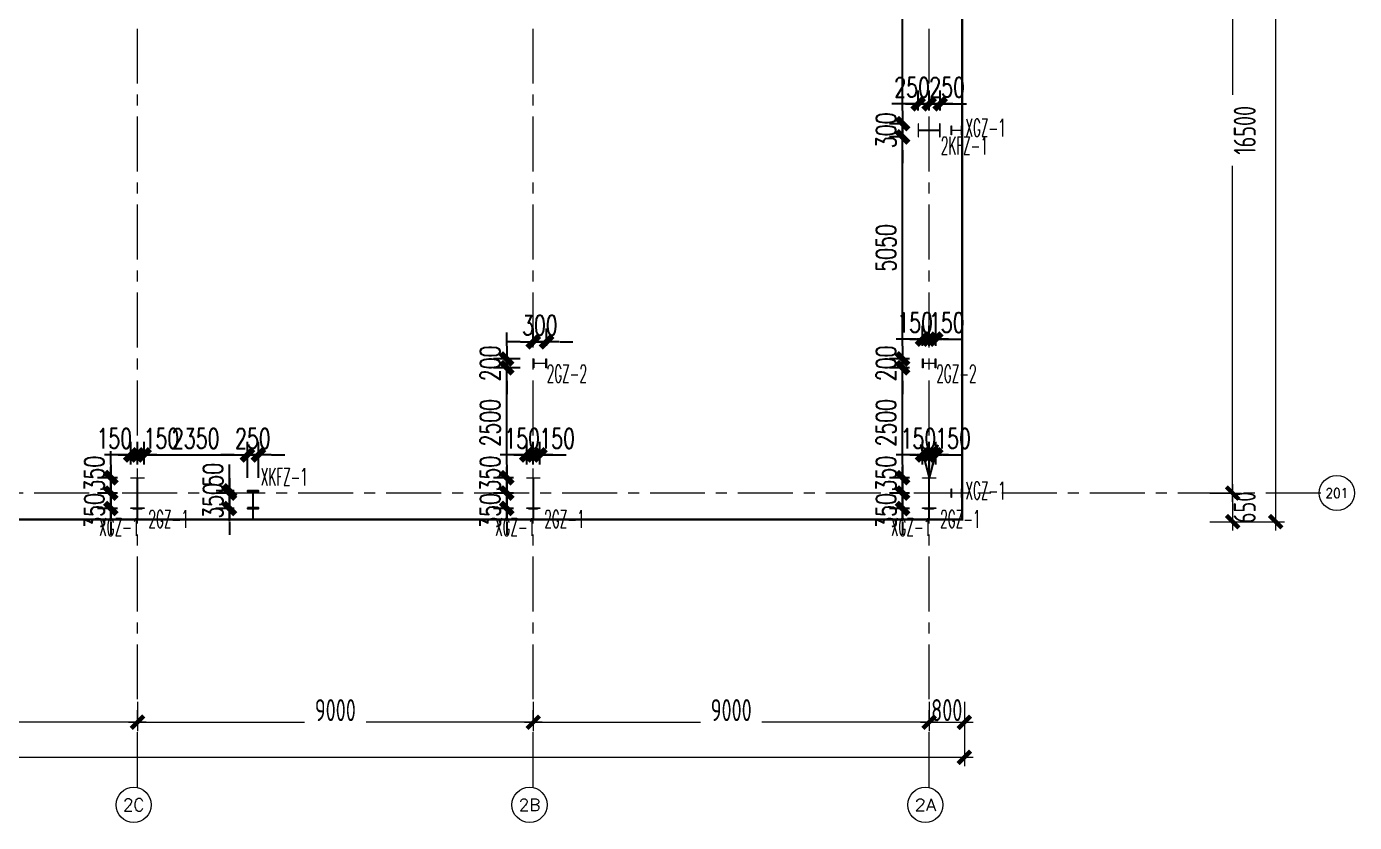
# Model space of a CAD drawing. Extents: x -1201378 to 2367219, y -619313 to 244905.
# Drawn here: x 195722 to 225911, y -71587 to -53489 of the extents above; entities that cross this region are included whole.
import ezdxf
from ezdxf.enums import TextEntityAlignment as Align

# ---------------------------------------------------------------- set-up
doc = ezdxf.new("R2010")
doc.units = 0
doc.header["$LTSCALE"] = 1000
doc.linetypes.add('CENTER', pattern=[2, 1.25, -0.25, 0.25, -0.25])
doc.linetypes.add('HIDDEN', pattern=[0.375, 0.25, -0.125])
doc.layers.get('0').update_dxf_attribs({"linetype": 'CONTINUOUS'})
doc.layers.get('Defpoints').update_dxf_attribs({"linetype": 'CONTINUOUS'})
for name, color, linetype in [('A-AXIS-DP', 126, 'CONTINUOUS'), ('S-CJGC', 5, 'CONTINUOUS'), ('S-DIMZ', 115, 'CONTINUOUS'), ('S-SGJ', 21, 'CONTINUOUS'), ('S-SHAPE2', 165, 'HIDDEN')]:
    doc.layers.add(name, color=color, linetype=linetype)
for name, color, linetype, lineweight in [('S-axis', 111, 'CONTINUOUS', 0), ('S-col', 2, 'CONTINUOUS', 0), ('S-dote', 5, 'CENTER', 0)]:
    doc.layers.add(name, color=color, linetype=linetype, lineweight=lineweight)
doc.styles.add('_TCH_AXIS', font='COMPLEX', dxfattribs={"bigfont": 'GBCBIG'})
doc.styles.add('SS1', font='tj-romans1.shx', dxfattribs={"width": 0.7, "bigfont": 'tj-hztxt1.shx'})
doc.styles.add('TSSD_Dimension', font='tssdeng.shx', dxfattribs={"width": 0.7, "bigfont": 'hztxt.shx'})
doc.dimstyles.new('S-150-ARCHI', dxfattribs={"dimscale": 150, "dimtxt": 3, "dimasz": 2, "dimexe": 2, "dimexo": 2, "dimgap": 1, "dimtad": 1, "dimdec": 0, "dimzin": 0, "dimdsep": 46, "dimtxsty": 'SS1', "dimblk1": 'TT', "dimblk2": 'TT', "dimsah": 1, "dimcen": 1, "dimclrd": 256, "dimclre": 256, "dimclrt": 256, "dimadec": 0, "dimazin": 0, "dimtfac": 1, "dimtdec": 0, "dimtix": 1, "dimtmove": 2, "dimatfit": 0, "dimldrblk": 'TT', "dimfxl": 2, "dimtolj": 1, "dimtzin": 0, "dimarcsym": 0})
doc.dimstyles.new('TSSD_200_200', dxfattribs={"dimtxt": 500, "dimasz": 200, "dimexe": 200, "dimexo": 500, "dimgap": 200, "dimtad": 1, "dimdec": 0, "dimzin": 0, "dimdsep": 46, "dimtxsty": 'TSSD_Dimension', "dimblk": 'ARCHTICK', "dimcen": 0, "dimdle": 200, "dimclrt": 7, "dimadec": 0, "dimazin": 0, "dimtfac": 1, "dimtdec": 0, "dimtix": 1, "dimtmove": 2, "dimatfit": 3, "dimfxl": 1, "dimtolj": 1, "dimtzin": 0, "dimarcsym": 0})

# ---------------------------------------------------------------- blocks, each defined once
blk = doc.blocks.new('_ArchTick')
at = {"color": 0, "linetype": 'ByBlock', "const_width": 0.5}
blk.add_lwpolyline([(-0.71, -0.71), (0.71, 0.71)], dxfattribs=at)
blk = doc.blocks.new('*D81')
at = {"layer": 'Defpoints', "color": 0, "transparency": 16777216}
for p in [(-110758, -268348), (-101758, -268348), (-101758, -269308)]:
    blk.add_point(p, dxfattribs=at)
at = {"layer": 'S-axis', "color": 0, "lineweight": -2, "transparency": 16777216}
for p, q in [((-110758, -268848), (-110758, -269508)), ((-101758, -268848), (-101758, -269508)), ((-110958, -269308), (-106957, -269308)), ((-101558, -269308), (-105560, -269308))]:
    blk.add_line(p, q, dxfattribs=at)
at = {"layer": 'S-axis', "color": 0, "lineweight": -2, "transparency": 16777216, "xscale": 200, "yscale": 200, "zscale": 200, "rotation": 180}
blk.add_blockref('_ArchTick', (-110758, -269308), dxfattribs=at)
at = {"layer": 'S-axis', "color": 0, "lineweight": -2, "transparency": 16777216, "xscale": 200, "yscale": 200, "zscale": 200}
blk.add_blockref('_ArchTick', (-101758, -269308), dxfattribs=at)
at = {"layer": 'S-axis', "color": 7, "transparency": 16777216, "insert": (-106258, -269033), "char_height": 500, "attachment_point": 5, "style": 'TSSD_Dimension'}
blk.add_mtext('\\A1;9000', dxfattribs=at)
blk = doc.blocks.new('*D82')
at = {"layer": 'Defpoints', "color": 0, "transparency": 16777216}
for p in [(-101758, -268348), (-92758, -268348), (-92758, -269308)]:
    blk.add_point(p, dxfattribs=at)
at = {"layer": 'S-axis', "color": 0, "lineweight": -2, "transparency": 16777216}
for p, q in [((-101758, -268848), (-101758, -269508)), ((-92758, -268848), (-92758, -269508)), ((-101958, -269308), (-97957, -269308)), ((-92558, -269308), (-96560, -269308))]:
    blk.add_line(p, q, dxfattribs=at)
at = {"layer": 'S-axis', "color": 0, "lineweight": -2, "transparency": 16777216, "xscale": 200, "yscale": 200, "zscale": 200, "rotation": 180}
blk.add_blockref('_ArchTick', (-101758, -269308), dxfattribs=at)
at = {"layer": 'S-axis', "color": 0, "lineweight": -2, "transparency": 16777216, "xscale": 200, "yscale": 200, "zscale": 200}
blk.add_blockref('_ArchTick', (-92758, -269308), dxfattribs=at)
at = {"layer": 'S-axis', "color": 7, "transparency": 16777216, "insert": (-97258, -269033), "char_height": 500, "attachment_point": 5, "style": 'TSSD_Dimension'}
blk.add_mtext('\\A1;9000', dxfattribs=at)
blk = doc.blocks.new('*D83')
at = {"layer": 'Defpoints', "color": 0, "transparency": 16777216}
for p in [(-92758, -268348), (-83758, -268348), (-83758, -269308)]:
    blk.add_point(p, dxfattribs=at)
at = {"layer": 'S-axis', "color": 0, "lineweight": -2, "transparency": 16777216}
for p, q in [((-92758, -268848), (-92758, -269508)), ((-83758, -268848), (-83758, -269508)), ((-92958, -269308), (-88957, -269308)), ((-83558, -269308), (-87560, -269308))]:
    blk.add_line(p, q, dxfattribs=at)
at = {"layer": 'S-axis', "color": 0, "lineweight": -2, "transparency": 16777216, "xscale": 200, "yscale": 200, "zscale": 200, "rotation": 180}
blk.add_blockref('_ArchTick', (-92758, -269308), dxfattribs=at)
at = {"layer": 'S-axis', "color": 0, "lineweight": -2, "transparency": 16777216, "xscale": 200, "yscale": 200, "zscale": 200}
blk.add_blockref('_ArchTick', (-83758, -269308), dxfattribs=at)
at = {"layer": 'S-axis', "color": 7, "transparency": 16777216, "insert": (-88258, -269033), "char_height": 500, "attachment_point": 5, "style": 'TSSD_Dimension'}
blk.add_mtext('\\A1;9000', dxfattribs=at)
blk = doc.blocks.new('*D84')
at = {"layer": 'Defpoints', "color": 0, "transparency": 16777216}
for p in [(-83758, -268348), (-82958, -268348), (-82958, -269308)]:
    blk.add_point(p, dxfattribs=at)
at = {"layer": 'S-axis', "color": 0, "lineweight": -2, "transparency": 16777216}
for p, q in [((-83758, -268848), (-83758, -269508)), ((-82958, -268848), (-82958, -269508)), ((-83958, -269308), (-82758, -269308))]:
    blk.add_line(p, q, dxfattribs=at)
at = {"layer": 'S-axis', "color": 0, "lineweight": -2, "transparency": 16777216, "xscale": 200, "yscale": 200, "zscale": 200, "rotation": 180}
blk.add_blockref('_ArchTick', (-83758, -269308), dxfattribs=at)
at = {"layer": 'S-axis', "color": 0, "lineweight": -2, "transparency": 16777216, "xscale": 200, "yscale": 200, "zscale": 200}
blk.add_blockref('_ArchTick', (-82958, -269308), dxfattribs=at)
at = {"layer": 'S-axis', "color": 7, "transparency": 16777216, "insert": (-83358, -269033), "char_height": 500, "attachment_point": 5, "style": 'TSSD_Dimension'}
blk.add_mtext('\\A1;800', dxfattribs=at)
blk = doc.blocks.new('*D90')
at = {"layer": 'Defpoints', "color": 0, "transparency": 16777216}
for p in [(-77874, -247598), (-77874, -264098), (-76858, -264098)]:
    blk.add_point(p, dxfattribs=at)
at = {"layer": 'S-axis', "color": 0, "lineweight": -2, "transparency": 16777216}
for p, q in [((-76858, -247398), (-76858, -255042)), ((-77374, -247598), (-76658, -247598)), ((-76858, -264298), (-76858, -256654)), ((-77374, -264098), (-76658, -264098))]:
    blk.add_line(p, q, dxfattribs=at)
at = {"layer": 'S-axis', "color": 0, "lineweight": -2, "transparency": 16777216, "xscale": 200, "yscale": 200, "zscale": 200}
for p, rotation in [((-76858, -247598), 90), ((-76858, -264098), 270)]:
    blk.add_blockref('_ArchTick', p, dxfattribs=dict(at, rotation=rotation))
at = {"layer": 'S-axis', "color": 7, "transparency": 16777216, "insert": (-76583, -255848), "char_height": 500, "attachment_point": 5, "rotation": 90, "style": 'TSSD_Dimension'}
blk.add_mtext('\\A1;16500', dxfattribs=at)
blk = doc.blocks.new('*D91')
at = {"layer": 'Defpoints', "color": 0, "transparency": 16777216}
for p in [(-77874, -264098), (-77874, -264748), (-76858, -264748)]:
    blk.add_point(p, dxfattribs=at)
at = {"layer": 'S-axis', "color": 0, "lineweight": -2, "transparency": 16777216}
for p, q in [((-77374, -264098), (-76658, -264098)), ((-76858, -263898), (-76858, -264948)), ((-77374, -264748), (-76658, -264748))]:
    blk.add_line(p, q, dxfattribs=at)
at = {"layer": 'S-axis', "color": 0, "lineweight": -2, "transparency": 16777216, "xscale": 200, "yscale": 200, "zscale": 200}
for p, rotation in [((-76858, -264098), 90), ((-76858, -264748), 270)]:
    blk.add_blockref('_ArchTick', p, dxfattribs=dict(at, rotation=rotation))
at = {"layer": 'S-axis', "color": 7, "transparency": 16777216, "insert": (-76583, -264423), "char_height": 500, "attachment_point": 5, "rotation": 90, "style": 'TSSD_Dimension'}
blk.add_mtext('\\A1;650', dxfattribs=at)
blk = doc.blocks.new('*D92')
at = {"layer": 'Defpoints', "color": 0, "transparency": 16777216}
for p in [(-240958, -268448), (-82958, -268448), (-82958, -270108)]:
    blk.add_point(p, dxfattribs=at)
at = {"layer": 'S-axis', "color": 0, "lineweight": -2, "transparency": 16777216}
for p, q in [((-240958, -268948), (-240958, -270308)), ((-82958, -268948), (-82958, -270308)), ((-241158, -270108), (-162899, -270108)), ((-82758, -270108), (-161018, -270108))]:
    blk.add_line(p, q, dxfattribs=at)
at = {"layer": 'S-axis', "color": 0, "lineweight": -2, "transparency": 16777216, "xscale": 200, "yscale": 200, "zscale": 200, "rotation": 180}
blk.add_blockref('_ArchTick', (-240958, -270108), dxfattribs=at)
at = {"layer": 'S-axis', "color": 0, "lineweight": -2, "transparency": 16777216, "xscale": 200, "yscale": 200, "zscale": 200}
blk.add_blockref('_ArchTick', (-82958, -270108), dxfattribs=at)
at = {"layer": 'S-axis', "color": 7, "transparency": 16777216, "insert": (-161958, -269833), "char_height": 500, "attachment_point": 5, "style": 'TSSD_Dimension'}
blk.add_mtext('\\A1;158000', dxfattribs=at)
blk = doc.blocks.new('*D113')
at = {"layer": 'Defpoints', "color": 0, "transparency": 16777216}
for p in [(-77774, -180948), (-77774, -264748), (-75879, -264748)]:
    blk.add_point(p, dxfattribs=at)
at = {"layer": 'S-axis', "color": 0, "lineweight": -2, "transparency": 16777216}
for p, q in [((-75879, -180748), (-75879, -222015)), ((-77274, -180948), (-75679, -180948)), ((-75879, -264948), (-75879, -223681)), ((-77274, -264748), (-75679, -264748))]:
    blk.add_line(p, q, dxfattribs=at)
at = {"layer": 'S-axis', "color": 0, "lineweight": -2, "transparency": 16777216, "xscale": 200, "yscale": 200, "zscale": 200}
for p, rotation in [((-75879, -180948), 90), ((-75879, -264748), 270)]:
    blk.add_blockref('_ArchTick', p, dxfattribs=dict(at, rotation=rotation))
at = {"layer": 'S-axis', "color": 7, "transparency": 16777216, "insert": (-75604, -222848), "char_height": 500, "attachment_point": 5, "rotation": 90, "style": 'TSSD_Dimension'}
blk.add_mtext('\\A1;83800', dxfattribs=at)
blk = doc.blocks.new('nt66')
at = {"layer": 'S-col'}
blk.add_lwpolyline([(-195790, 766820), (-195490, 766820), (-195490, 766808), (-195636, 766808), (-195636, 766132), (-195490, 766132), (-195490, 766120), (-195790, 766120), (-195790, 766132), (-195644, 766132), (-195644, 766808), (-195790, 766808)], close=True, dxfattribs=at)
blk = doc.blocks.new('33333')
for p in [(48786, -126400), (57786, -126400), (66786, -126400)]:
    blk.add_blockref('nt66', p)
blk = doc.blocks.new('TT')
blk.add_line((-0.97, 0), (0.97, 0))
at = {"const_width": 0.45}
blk.add_lwpolyline([(-0.44, -0.44), (0.44, 0.44)], dxfattribs=at)
blk = doc.blocks.new('*D4381')
at = {"layer": 'Defpoints', "color": 0, "transparency": 16777216}
for p in [(198242, -63230), (198242, -63748), (198392, -63748)]:
    blk.add_point(p, dxfattribs=at)
at = {"layer": 'S-DIMZ', "lineweight": -2, "transparency": 16777216}
for p, q in [((198242, -63448), (198242, -62930)), ((198392, -63448), (198392, -62930)), ((197942, -63230), (197642, -63230)), ((198392, -63230), (198242, -63230)), ((198692, -63230), (198992, -63230))]:
    blk.add_line(p, q, dxfattribs=at)
at = {"layer": 'S-DIMZ', "lineweight": -2, "transparency": 16777216, "xscale": 300, "yscale": 300, "zscale": 300}
blk.add_blockref('TT', (198242, -63230), dxfattribs=at)
at = {"layer": 'S-DIMZ', "lineweight": -2, "transparency": 16777216, "xscale": 300, "yscale": 300, "zscale": 300, "rotation": 180}
blk.add_blockref('TT', (198392, -63230), dxfattribs=at)
at = {"layer": 'S-DIMZ', "transparency": 16777216, "insert": (198785, -62855), "char_height": 450, "attachment_point": 5, "style": 'SS1'}
blk.add_mtext('\\A1;150', dxfattribs=at)
blk = doc.blocks.new('*D4382')
at = {"layer": 'Defpoints', "color": 0, "transparency": 16777216}
for p in [(198092, -63230), (198092, -63748), (198242, -63748)]:
    blk.add_point(p, dxfattribs=at)
at = {"layer": 'S-DIMZ', "lineweight": -2, "transparency": 16777216}
for p, q in [((198092, -63448), (198092, -62930)), ((198242, -63448), (198242, -62930)), ((197792, -63230), (197492, -63230)), ((198242, -63230), (198092, -63230)), ((198542, -63230), (198842, -63230))]:
    blk.add_line(p, q, dxfattribs=at)
at = {"layer": 'S-DIMZ', "lineweight": -2, "transparency": 16777216, "xscale": 300, "yscale": 300, "zscale": 300}
blk.add_blockref('TT', (198092, -63230), dxfattribs=at)
at = {"layer": 'S-DIMZ', "lineweight": -2, "transparency": 16777216, "xscale": 300, "yscale": 300, "zscale": 300, "rotation": 180}
blk.add_blockref('TT', (198242, -63230), dxfattribs=at)
at = {"layer": 'S-DIMZ', "transparency": 16777216, "insert": (197716, -62855), "char_height": 450, "attachment_point": 5, "style": 'SS1'}
blk.add_mtext('\\A1;150', dxfattribs=at)
blk = doc.blocks.new('*D4383')
at = {"layer": 'Defpoints', "color": 0, "transparency": 16777216}
for p in [(198092, -63748), (197638, -64098), (198092, -64098)]:
    blk.add_point(p, dxfattribs=at)
at = {"layer": 'S-DIMZ', "lineweight": -2, "transparency": 16777216}
for p, q in [((197638, -63448), (197638, -63148)), ((197792, -63748), (197338, -63748)), ((197638, -63748), (197638, -64098)), ((197792, -64098), (197338, -64098)), ((197638, -64398), (197638, -64698))]:
    blk.add_line(p, q, dxfattribs=at)
at = {"layer": 'S-DIMZ', "lineweight": -2, "transparency": 16777216, "xscale": 300, "yscale": 300, "zscale": 300}
for p, rotation in [((197638, -63748), 270), ((197638, -64098), 90)]:
    blk.add_blockref('TT', p, dxfattribs=dict(at, rotation=rotation))
at = {"layer": 'S-DIMZ', "transparency": 16777216, "insert": (197263, -63655), "char_height": 450, "attachment_point": 5, "rotation": 90, "style": 'SS1'}
blk.add_mtext('\\A1;350', dxfattribs=at)
blk = doc.blocks.new('*D4384')
at = {"layer": 'Defpoints', "color": 0, "transparency": 16777216}
for p in [(198092, -64098), (197638, -64448), (198092, -64448)]:
    blk.add_point(p, dxfattribs=at)
at = {"layer": 'S-DIMZ', "lineweight": -2, "transparency": 16777216}
for p, q in [((197638, -63798), (197638, -63498)), ((197792, -64098), (197338, -64098)), ((197638, -64098), (197638, -64448)), ((197792, -64448), (197338, -64448)), ((197638, -64748), (197638, -65048))]:
    blk.add_line(p, q, dxfattribs=at)
at = {"layer": 'S-DIMZ', "lineweight": -2, "transparency": 16777216, "xscale": 300, "yscale": 300, "zscale": 300}
for p, rotation in [((197638, -64098), 270), ((197638, -64448), 90)]:
    blk.add_blockref('TT', p, dxfattribs=dict(at, rotation=rotation))
at = {"layer": 'S-DIMZ', "transparency": 16777216, "insert": (197263, -64502), "char_height": 450, "attachment_point": 5, "rotation": 90, "style": 'SS1'}
blk.add_mtext('\\A1;350', dxfattribs=at)
blk = doc.blocks.new('*D4385')
at = {"layer": 'Defpoints', "color": 0, "transparency": 16777216}
for p in [(207242, -63230), (207242, -63748), (207392, -63748)]:
    blk.add_point(p, dxfattribs=at)
at = {"layer": 'S-DIMZ', "lineweight": -2, "transparency": 16777216}
for p, q in [((207242, -63448), (207242, -62930)), ((207392, -63448), (207392, -62930)), ((206942, -63230), (206642, -63230)), ((207392, -63230), (207242, -63230)), ((207692, -63230), (207992, -63230))]:
    blk.add_line(p, q, dxfattribs=at)
at = {"layer": 'S-DIMZ', "lineweight": -2, "transparency": 16777216, "xscale": 300, "yscale": 300, "zscale": 300}
blk.add_blockref('TT', (207242, -63230), dxfattribs=at)
at = {"layer": 'S-DIMZ', "lineweight": -2, "transparency": 16777216, "xscale": 300, "yscale": 300, "zscale": 300, "rotation": 180}
blk.add_blockref('TT', (207392, -63230), dxfattribs=at)
at = {"layer": 'S-DIMZ', "transparency": 16777216, "insert": (207785, -62855), "char_height": 450, "attachment_point": 5, "style": 'SS1'}
blk.add_mtext('\\A1;150', dxfattribs=at)
blk = doc.blocks.new('*D4386')
at = {"layer": 'Defpoints', "color": 0, "transparency": 16777216}
for p in [(207092, -63230), (207092, -63748), (207242, -63748)]:
    blk.add_point(p, dxfattribs=at)
at = {"layer": 'S-DIMZ', "lineweight": -2, "transparency": 16777216}
for p, q in [((207092, -63448), (207092, -62930)), ((207242, -63448), (207242, -62930)), ((206792, -63230), (206492, -63230)), ((207242, -63230), (207092, -63230)), ((207542, -63230), (207842, -63230))]:
    blk.add_line(p, q, dxfattribs=at)
at = {"layer": 'S-DIMZ', "lineweight": -2, "transparency": 16777216, "xscale": 300, "yscale": 300, "zscale": 300}
blk.add_blockref('TT', (207092, -63230), dxfattribs=at)
at = {"layer": 'S-DIMZ', "lineweight": -2, "transparency": 16777216, "xscale": 300, "yscale": 300, "zscale": 300, "rotation": 180}
blk.add_blockref('TT', (207242, -63230), dxfattribs=at)
at = {"layer": 'S-DIMZ', "transparency": 16777216, "insert": (206990, -62855), "char_height": 450, "attachment_point": 5, "style": 'SS1'}
blk.add_mtext('\\A1;150', dxfattribs=at)
blk = doc.blocks.new('*D4387')
at = {"layer": 'Defpoints', "color": 0, "transparency": 16777216}
for p in [(207092, -63748), (206638, -64098), (207092, -64098)]:
    blk.add_point(p, dxfattribs=at)
at = {"layer": 'S-DIMZ', "lineweight": -2, "transparency": 16777216}
for p, q in [((206638, -63448), (206638, -63148)), ((206792, -63748), (206338, -63748)), ((206638, -63748), (206638, -64098)), ((206792, -64098), (206338, -64098)), ((206638, -64398), (206638, -64698))]:
    blk.add_line(p, q, dxfattribs=at)
at = {"layer": 'S-DIMZ', "lineweight": -2, "transparency": 16777216, "xscale": 300, "yscale": 300, "zscale": 300}
for p, rotation in [((206638, -63748), 270), ((206638, -64098), 90)]:
    blk.add_blockref('TT', p, dxfattribs=dict(at, rotation=rotation))
at = {"layer": 'S-DIMZ', "transparency": 16777216, "insert": (206263, -63655), "char_height": 450, "attachment_point": 5, "rotation": 90, "style": 'SS1'}
blk.add_mtext('\\A1;350', dxfattribs=at)
blk = doc.blocks.new('*D4388')
at = {"layer": 'Defpoints', "color": 0, "transparency": 16777216}
for p in [(207092, -64098), (206638, -64448), (207092, -64448)]:
    blk.add_point(p, dxfattribs=at)
at = {"layer": 'S-DIMZ', "lineweight": -2, "transparency": 16777216}
for p, q in [((206638, -63798), (206638, -63498)), ((206792, -64098), (206338, -64098)), ((206638, -64098), (206638, -64448)), ((206792, -64448), (206338, -64448)), ((206638, -64748), (206638, -65048))]:
    blk.add_line(p, q, dxfattribs=at)
at = {"layer": 'S-DIMZ', "lineweight": -2, "transparency": 16777216, "xscale": 300, "yscale": 300, "zscale": 300}
for p, rotation in [((206638, -64098), 270), ((206638, -64448), 90)]:
    blk.add_blockref('TT', p, dxfattribs=dict(at, rotation=rotation))
at = {"layer": 'S-DIMZ', "transparency": 16777216, "insert": (206263, -64502), "char_height": 450, "attachment_point": 5, "rotation": 90, "style": 'SS1'}
blk.add_mtext('\\A1;350', dxfattribs=at)
blk = doc.blocks.new('*D4389')
at = {"layer": 'Defpoints', "color": 0, "transparency": 16777216}
for p in [(216242, -63230), (216242, -63748), (216392, -63748)]:
    blk.add_point(p, dxfattribs=at)
at = {"layer": 'S-DIMZ', "lineweight": -2, "transparency": 16777216}
for p, q in [((216242, -63448), (216242, -62930)), ((216392, -63448), (216392, -62930)), ((215942, -63230), (215642, -63230)), ((216392, -63230), (216242, -63230)), ((216692, -63230), (216992, -63230))]:
    blk.add_line(p, q, dxfattribs=at)
at = {"layer": 'S-DIMZ', "lineweight": -2, "transparency": 16777216, "xscale": 300, "yscale": 300, "zscale": 300}
blk.add_blockref('TT', (216242, -63230), dxfattribs=at)
at = {"layer": 'S-DIMZ', "lineweight": -2, "transparency": 16777216, "xscale": 300, "yscale": 300, "zscale": 300, "rotation": 180}
blk.add_blockref('TT', (216392, -63230), dxfattribs=at)
at = {"layer": 'S-DIMZ', "transparency": 16777216, "insert": (216785, -62855), "char_height": 450, "attachment_point": 5, "style": 'SS1'}
blk.add_mtext('\\A1;150', dxfattribs=at)
blk = doc.blocks.new('*D4390')
at = {"layer": 'Defpoints', "color": 0, "transparency": 16777216}
for p in [(216092, -63230), (216092, -63748), (216242, -63748)]:
    blk.add_point(p, dxfattribs=at)
at = {"layer": 'S-DIMZ', "lineweight": -2, "transparency": 16777216}
for p, q in [((216092, -63448), (216092, -62930)), ((216242, -63448), (216242, -62930)), ((215792, -63230), (215492, -63230)), ((216242, -63230), (216092, -63230)), ((216542, -63230), (216842, -63230))]:
    blk.add_line(p, q, dxfattribs=at)
at = {"layer": 'S-DIMZ', "lineweight": -2, "transparency": 16777216, "xscale": 300, "yscale": 300, "zscale": 300}
blk.add_blockref('TT', (216092, -63230), dxfattribs=at)
at = {"layer": 'S-DIMZ', "lineweight": -2, "transparency": 16777216, "xscale": 300, "yscale": 300, "zscale": 300, "rotation": 180}
blk.add_blockref('TT', (216242, -63230), dxfattribs=at)
at = {"layer": 'S-DIMZ', "transparency": 16777216, "insert": (215997, -62855), "char_height": 450, "attachment_point": 5, "style": 'SS1'}
blk.add_mtext('\\A1;150', dxfattribs=at)
blk = doc.blocks.new('*D4391')
at = {"layer": 'Defpoints', "color": 0, "transparency": 16777216}
for p in [(216092, -63748), (215638, -64098), (216092, -64098)]:
    blk.add_point(p, dxfattribs=at)
at = {"layer": 'S-DIMZ', "lineweight": -2, "transparency": 16777216}
for p, q in [((215638, -63448), (215638, -63148)), ((215792, -63748), (215338, -63748)), ((215638, -63748), (215638, -64098)), ((215792, -64098), (215338, -64098)), ((215638, -64398), (215638, -64698))]:
    blk.add_line(p, q, dxfattribs=at)
at = {"layer": 'S-DIMZ', "lineweight": -2, "transparency": 16777216, "xscale": 300, "yscale": 300, "zscale": 300}
for p, rotation in [((215638, -63748), 270), ((215638, -64098), 90)]:
    blk.add_blockref('TT', p, dxfattribs=dict(at, rotation=rotation))
at = {"layer": 'S-DIMZ', "transparency": 16777216, "insert": (215263, -63655), "char_height": 450, "attachment_point": 5, "rotation": 90, "style": 'SS1'}
blk.add_mtext('\\A1;350', dxfattribs=at)
blk = doc.blocks.new('*D4392')
at = {"layer": 'Defpoints', "color": 0, "transparency": 16777216}
for p in [(216092, -64098), (215638, -64448), (216092, -64448)]:
    blk.add_point(p, dxfattribs=at)
at = {"layer": 'S-DIMZ', "lineweight": -2, "transparency": 16777216}
for p, q in [((215638, -63798), (215638, -63498)), ((215792, -64098), (215338, -64098)), ((215638, -64098), (215638, -64448)), ((215792, -64448), (215338, -64448)), ((215638, -64748), (215638, -65048))]:
    blk.add_line(p, q, dxfattribs=at)
at = {"layer": 'S-DIMZ', "lineweight": -2, "transparency": 16777216, "xscale": 300, "yscale": 300, "zscale": 300}
for p, rotation in [((215638, -64098), 270), ((215638, -64448), 90)]:
    blk.add_blockref('TT', p, dxfattribs=dict(at, rotation=rotation))
at = {"layer": 'S-DIMZ', "transparency": 16777216, "insert": (215263, -64502), "char_height": 450, "attachment_point": 5, "rotation": 90, "style": 'SS1'}
blk.add_mtext('\\A1;350', dxfattribs=at)
blk = doc.blocks.new('*D4741')
at = {"layer": 'Defpoints', "color": 0, "transparency": 16777216}
for p in [(216242, -55245), (215992, -55698), (216242, -55698)]:
    blk.add_point(p, dxfattribs=at)
at = {"layer": 'S-DIMZ', "lineweight": -2, "transparency": 16777216}
for p, q in [((215692, -55245), (215392, -55245)), ((215992, -55398), (215992, -54945)), ((215992, -55245), (216242, -55245)), ((216242, -55398), (216242, -54945)), ((216542, -55245), (216842, -55245))]:
    blk.add_line(p, q, dxfattribs=at)
at = {"layer": 'S-DIMZ', "lineweight": -2, "transparency": 16777216, "xscale": 300, "yscale": 300, "zscale": 300}
blk.add_blockref('TT', (215992, -55245), dxfattribs=at)
at = {"layer": 'S-DIMZ', "lineweight": -2, "transparency": 16777216, "xscale": 300, "yscale": 300, "zscale": 300, "rotation": 180}
blk.add_blockref('TT', (216242, -55245), dxfattribs=at)
at = {"layer": 'S-DIMZ', "transparency": 16777216, "insert": (215853, -54870), "char_height": 450, "attachment_point": 5, "style": 'SS1'}
blk.add_mtext('\\A1;250', dxfattribs=at)
blk = doc.blocks.new('*D4742')
at = {"layer": 'Defpoints', "color": 0, "transparency": 16777216}
for p in [(216492, -55245), (216242, -55698), (216492, -55698)]:
    blk.add_point(p, dxfattribs=at)
at = {"layer": 'S-DIMZ', "lineweight": -2, "transparency": 16777216}
for p, q in [((215942, -55245), (215642, -55245)), ((216242, -55398), (216242, -54945)), ((216242, -55245), (216492, -55245)), ((216492, -55398), (216492, -54945)), ((216792, -55245), (217092, -55245))]:
    blk.add_line(p, q, dxfattribs=at)
at = {"layer": 'S-DIMZ', "lineweight": -2, "transparency": 16777216, "xscale": 300, "yscale": 300, "zscale": 300}
blk.add_blockref('TT', (216242, -55245), dxfattribs=at)
at = {"layer": 'S-DIMZ', "lineweight": -2, "transparency": 16777216, "xscale": 300, "yscale": 300, "zscale": 300, "rotation": 180}
blk.add_blockref('TT', (216492, -55245), dxfattribs=at)
at = {"layer": 'S-DIMZ', "transparency": 16777216, "insert": (216650, -54870), "char_height": 450, "attachment_point": 5, "style": 'SS1'}
blk.add_mtext('\\A1;250', dxfattribs=at)
blk = doc.blocks.new('*D4743')
at = {"layer": 'Defpoints', "color": 0, "transparency": 16777216}
for p in [(215638, -55698), (215992, -55698), (215992, -55998)]:
    blk.add_point(p, dxfattribs=at)
at = {"layer": 'S-DIMZ', "lineweight": -2, "transparency": 16777216}
for p, q in [((215638, -55398), (215638, -55098)), ((215692, -55698), (215338, -55698)), ((215638, -55998), (215638, -55698)), ((215692, -55998), (215338, -55998)), ((215638, -56298), (215638, -56598))]:
    blk.add_line(p, q, dxfattribs=at)
at = {"layer": 'S-DIMZ', "lineweight": -2, "transparency": 16777216, "xscale": 300, "yscale": 300, "zscale": 300}
for p, rotation in [((215638, -55698), 270), ((215638, -55998), 90)]:
    blk.add_blockref('TT', p, dxfattribs=dict(at, rotation=rotation))
at = {"layer": 'S-DIMZ', "transparency": 16777216, "insert": (215263, -55848), "char_height": 450, "attachment_point": 5, "rotation": 90, "style": 'SS1'}
blk.add_mtext('\\A1;300', dxfattribs=at)
blk = doc.blocks.new('*D4744')
at = {"layer": 'Defpoints', "color": 0, "transparency": 16777216}
for p in [(215638, -47948), (216092, -47948), (215992, -55698)]:
    blk.add_point(p, dxfattribs=at)
at = {"layer": 'S-DIMZ', "lineweight": -2, "transparency": 16777216}
for p, q in [((215792, -47948), (215338, -47948)), ((215638, -55398), (215638, -48248)), ((215692, -55698), (215338, -55698))]:
    blk.add_line(p, q, dxfattribs=at)
at = {"layer": 'S-DIMZ', "lineweight": -2, "transparency": 16777216, "xscale": 300, "yscale": 300, "zscale": 300}
for p, rotation in [((215638, -47948), 90), ((215638, -55698), 270)]:
    blk.add_blockref('TT', p, dxfattribs=dict(at, rotation=rotation))
at = {"layer": 'S-DIMZ', "transparency": 16777216, "insert": (215263, -51823), "char_height": 450, "attachment_point": 5, "rotation": 90, "style": 'SS1'}
blk.add_mtext('\\A1;7750', dxfattribs=at)
blk = doc.blocks.new('*D4763')
at = {"layer": 'Defpoints', "color": 0, "transparency": 16777216}
for p in [(216242, -60596), (216092, -61048), (216242, -61049)]:
    blk.add_point(p, dxfattribs=at)
at = {"layer": 'S-DIMZ', "lineweight": -2, "transparency": 16777216}
for p, q in [((216092, -60748), (216092, -60296)), ((216242, -60749), (216242, -60296)), ((215792, -60596), (215492, -60596)), ((216092, -60596), (216242, -60596)), ((216542, -60596), (216842, -60596))]:
    blk.add_line(p, q, dxfattribs=at)
at = {"layer": 'S-DIMZ', "lineweight": -2, "transparency": 16777216, "xscale": 300, "yscale": 300, "zscale": 300}
blk.add_blockref('TT', (216092, -60596), dxfattribs=at)
at = {"layer": 'S-DIMZ', "lineweight": -2, "transparency": 16777216, "xscale": 300, "yscale": 300, "zscale": 300, "rotation": 180}
blk.add_blockref('TT', (216242, -60596), dxfattribs=at)
at = {"layer": 'S-DIMZ', "transparency": 16777216, "insert": (215923, -60221), "char_height": 450, "attachment_point": 5, "style": 'SS1'}
blk.add_mtext('\\A1;150', dxfattribs=at)
blk = doc.blocks.new('*D4764')
at = {"layer": 'Defpoints', "color": 0, "transparency": 16777216}
for p in [(216392, -60596), (216242, -61049), (216392, -61048)]:
    blk.add_point(p, dxfattribs=at)
at = {"layer": 'S-DIMZ', "lineweight": -2, "transparency": 16777216}
for p, q in [((216242, -60749), (216242, -60296)), ((216392, -60748), (216392, -60296)), ((215942, -60596), (215642, -60596)), ((216242, -60596), (216392, -60596)), ((216692, -60596), (216992, -60596))]:
    blk.add_line(p, q, dxfattribs=at)
at = {"layer": 'S-DIMZ', "lineweight": -2, "transparency": 16777216, "xscale": 300, "yscale": 300, "zscale": 300}
blk.add_blockref('TT', (216242, -60596), dxfattribs=at)
at = {"layer": 'S-DIMZ', "lineweight": -2, "transparency": 16777216, "xscale": 300, "yscale": 300, "zscale": 300, "rotation": 180}
blk.add_blockref('TT', (216392, -60596), dxfattribs=at)
at = {"layer": 'S-DIMZ', "transparency": 16777216, "insert": (216643, -60221), "char_height": 450, "attachment_point": 5, "style": 'SS1'}
blk.add_mtext('\\A1;150', dxfattribs=at)
blk = doc.blocks.new('*D4765')
at = {"layer": 'Defpoints', "color": 0, "transparency": 16777216}
for p in [(207242, -60656), (207242, -61048), (207542, -61048)]:
    blk.add_point(p, dxfattribs=at)
at = {"layer": 'S-DIMZ', "lineweight": -2, "transparency": 16777216}
for p, q in [((207242, -60748), (207242, -60356)), ((207542, -60748), (207542, -60356)), ((206942, -60656), (206642, -60656)), ((207542, -60656), (207242, -60656)), ((207842, -60656), (208142, -60656))]:
    blk.add_line(p, q, dxfattribs=at)
at = {"layer": 'S-DIMZ', "lineweight": -2, "transparency": 16777216, "xscale": 300, "yscale": 300, "zscale": 300}
blk.add_blockref('TT', (207242, -60656), dxfattribs=at)
at = {"layer": 'S-DIMZ', "lineweight": -2, "transparency": 16777216, "xscale": 300, "yscale": 300, "zscale": 300, "rotation": 180}
blk.add_blockref('TT', (207542, -60656), dxfattribs=at)
at = {"layer": 'S-DIMZ', "transparency": 16777216, "insert": (207392, -60281), "char_height": 450, "attachment_point": 5, "style": 'SS1'}
blk.add_mtext('\\A1;300', dxfattribs=at)
blk = doc.blocks.new('*D4766')
at = {"layer": 'Defpoints', "color": 0, "transparency": 16777216}
for p in [(206638, -61248), (207242, -61248), (207092, -63748)]:
    blk.add_point(p, dxfattribs=at)
at = {"layer": 'S-DIMZ', "lineweight": -2, "transparency": 16777216}
for p, q in [((206942, -61248), (206338, -61248)), ((206638, -63448), (206638, -61548)), ((206792, -63748), (206338, -63748))]:
    blk.add_line(p, q, dxfattribs=at)
at = {"layer": 'S-DIMZ', "lineweight": -2, "transparency": 16777216, "xscale": 300, "yscale": 300, "zscale": 300}
for p, rotation in [((206638, -61248), 90), ((206638, -63748), 270)]:
    blk.add_blockref('TT', p, dxfattribs=dict(at, rotation=rotation))
at = {"layer": 'S-DIMZ', "transparency": 16777216, "insert": (206263, -62498), "char_height": 450, "attachment_point": 5, "rotation": 90, "style": 'SS1'}
blk.add_mtext('\\A1;2500', dxfattribs=at)
blk = doc.blocks.new('*D4767')
at = {"layer": 'Defpoints', "color": 0, "transparency": 16777216}
for p in [(206638, -61048), (207242, -61048), (207242, -61248)]:
    blk.add_point(p, dxfattribs=at)
at = {"layer": 'S-DIMZ', "lineweight": -2, "transparency": 16777216}
for p, q in [((206638, -60748), (206638, -60448)), ((206942, -61048), (206338, -61048)), ((206942, -61248), (206338, -61248)), ((206638, -61248), (206638, -61048)), ((206638, -61548), (206638, -61848))]:
    blk.add_line(p, q, dxfattribs=at)
at = {"layer": 'S-DIMZ', "lineweight": -2, "transparency": 16777216, "xscale": 300, "yscale": 300, "zscale": 300}
for p, rotation in [((206638, -61048), 270), ((206638, -61248), 90)]:
    blk.add_blockref('TT', p, dxfattribs=dict(at, rotation=rotation))
at = {"layer": 'S-DIMZ', "transparency": 16777216, "insert": (206263, -61148), "char_height": 450, "attachment_point": 5, "rotation": 90, "style": 'SS1'}
blk.add_mtext('\\A1;200', dxfattribs=at)
blk = doc.blocks.new('*D4768')
at = {"layer": 'Defpoints', "color": 0, "transparency": 16777216}
for p in [(215638, -61248), (216092, -61248), (216092, -63748)]:
    blk.add_point(p, dxfattribs=at)
at = {"layer": 'S-DIMZ', "lineweight": -2, "transparency": 16777216}
for p, q in [((215792, -61248), (215338, -61248)), ((215638, -63448), (215638, -61548)), ((215792, -63748), (215338, -63748))]:
    blk.add_line(p, q, dxfattribs=at)
at = {"layer": 'S-DIMZ', "lineweight": -2, "transparency": 16777216, "xscale": 300, "yscale": 300, "zscale": 300}
for p, rotation in [((215638, -61248), 90), ((215638, -63748), 270)]:
    blk.add_blockref('TT', p, dxfattribs=dict(at, rotation=rotation))
at = {"layer": 'S-DIMZ', "transparency": 16777216, "insert": (215263, -62498), "char_height": 450, "attachment_point": 5, "rotation": 90, "style": 'SS1'}
blk.add_mtext('\\A1;2500', dxfattribs=at)
blk = doc.blocks.new('*D4769')
at = {"layer": 'Defpoints', "color": 0, "transparency": 16777216}
for p in [(215638, -61048), (216092, -61048), (216092, -61248)]:
    blk.add_point(p, dxfattribs=at)
at = {"layer": 'S-DIMZ', "lineweight": -2, "transparency": 16777216}
for p, q in [((215638, -60748), (215638, -60448)), ((215792, -61048), (215338, -61048)), ((215792, -61248), (215338, -61248)), ((215638, -61248), (215638, -61048)), ((215638, -61548), (215638, -61848))]:
    blk.add_line(p, q, dxfattribs=at)
at = {"layer": 'S-DIMZ', "lineweight": -2, "transparency": 16777216, "xscale": 300, "yscale": 300, "zscale": 300}
for p, rotation in [((215638, -61048), 270), ((215638, -61248), 90)]:
    blk.add_blockref('TT', p, dxfattribs=dict(at, rotation=rotation))
at = {"layer": 'S-DIMZ', "transparency": 16777216, "insert": (215263, -61148), "char_height": 450, "attachment_point": 5, "rotation": 90, "style": 'SS1'}
blk.add_mtext('\\A1;200', dxfattribs=at)
blk = doc.blocks.new('*D4770')
at = {"layer": 'Defpoints', "color": 0, "transparency": 16777216}
for p in [(215638, -55998), (215992, -55998), (216092, -61048)]:
    blk.add_point(p, dxfattribs=at)
at = {"layer": 'S-DIMZ', "lineweight": -2, "transparency": 16777216}
for p, q in [((215692, -55998), (215338, -55998)), ((215638, -60748), (215638, -56298)), ((215792, -61048), (215338, -61048))]:
    blk.add_line(p, q, dxfattribs=at)
at = {"layer": 'S-DIMZ', "lineweight": -2, "transparency": 16777216, "xscale": 300, "yscale": 300, "zscale": 300}
for p, rotation in [((215638, -55998), 90), ((215638, -61048), 270)]:
    blk.add_blockref('TT', p, dxfattribs=dict(at, rotation=rotation))
at = {"layer": 'S-DIMZ', "transparency": 16777216, "insert": (215263, -58523), "char_height": 450, "attachment_point": 5, "rotation": 90, "style": 'SS1'}
blk.add_mtext('\\A1;5050', dxfattribs=at)
blk = doc.blocks.new('S-CJGC')
at = {"layer": 'S-CJGC'}
for p, q in [((-131, -119), (0, 381)), ((131, -119), (0, 381)), ((0, 381), (0, 0)), ((0, 0), (-131, -119)), ((0, 0), (131, -119))]:
    blk.add_line(p, q, dxfattribs=at)
blk.add_solid([(131, -119), (0, 0), (0, 381)], dxfattribs=at)
blk = doc.blocks.new('*D6710')
at = {"layer": 'Defpoints', "color": 0, "transparency": 16777216}
for p in [(200742, -63230), (198392, -63748), (200742, -64048)]:
    blk.add_point(p, dxfattribs=at)
at = {"layer": 'S-DIMZ', "lineweight": -2, "transparency": 16777216}
for p, q in [((198392, -63448), (198392, -62930)), ((200742, -63748), (200742, -62930)), ((198692, -63230), (200442, -63230))]:
    blk.add_line(p, q, dxfattribs=at)
at = {"layer": 'S-DIMZ', "lineweight": -2, "transparency": 16777216, "xscale": 300, "yscale": 300, "zscale": 300, "rotation": 180}
blk.add_blockref('TT', (198392, -63230), dxfattribs=at)
at = {"layer": 'S-DIMZ', "lineweight": -2, "transparency": 16777216, "xscale": 300, "yscale": 300, "zscale": 300}
blk.add_blockref('TT', (200742, -63230), dxfattribs=at)
at = {"layer": 'S-DIMZ', "transparency": 16777216, "insert": (199567, -62855), "char_height": 450, "attachment_point": 5, "style": 'SS1'}
blk.add_mtext('\\A1;2350', dxfattribs=at)
blk = doc.blocks.new('*D6711')
at = {"layer": 'Defpoints', "color": 0, "transparency": 16777216}
for p in [(200992, -63230), (200742, -64048), (200992, -64048)]:
    blk.add_point(p, dxfattribs=at)
at = {"layer": 'S-DIMZ', "lineweight": -2, "transparency": 16777216}
for p, q in [((200742, -63748), (200742, -62930)), ((200992, -63748), (200992, -62930)), ((200442, -63230), (200142, -63230)), ((200742, -63230), (200992, -63230)), ((201292, -63230), (201592, -63230))]:
    blk.add_line(p, q, dxfattribs=at)
at = {"layer": 'S-DIMZ', "lineweight": -2, "transparency": 16777216, "xscale": 300, "yscale": 300, "zscale": 300}
blk.add_blockref('TT', (200742, -63230), dxfattribs=at)
at = {"layer": 'S-DIMZ', "lineweight": -2, "transparency": 16777216, "xscale": 300, "yscale": 300, "zscale": 300, "rotation": 180}
blk.add_blockref('TT', (200992, -63230), dxfattribs=at)
at = {"layer": 'S-DIMZ', "transparency": 16777216, "insert": (200867, -62855), "char_height": 450, "attachment_point": 5, "style": 'SS1'}
blk.add_mtext('\\A1;250', dxfattribs=at)
blk = doc.blocks.new('*D6712')
at = {"layer": 'Defpoints', "color": 0, "transparency": 16777216}
for p in [(200335, -64098), (200742, -64048), (200742, -64098)]:
    blk.add_point(p, dxfattribs=at)
at = {"layer": 'S-DIMZ', "lineweight": -2, "transparency": 16777216}
for p, q in [((200335, -63748), (200335, -63448)), ((200442, -64048), (200035, -64048)), ((200442, -64098), (200035, -64098)), ((200335, -64048), (200335, -64098)), ((200335, -64398), (200335, -64698))]:
    blk.add_line(p, q, dxfattribs=at)
at = {"layer": 'S-DIMZ', "lineweight": -2, "transparency": 16777216, "xscale": 300, "yscale": 300, "zscale": 300}
for p, rotation in [((200335, -64048), 270), ((200335, -64098), 90)]:
    blk.add_blockref('TT', p, dxfattribs=dict(at, rotation=rotation))
at = {"layer": 'S-DIMZ', "transparency": 16777216, "insert": (199960, -63681), "char_height": 450, "attachment_point": 5, "rotation": 90, "style": 'SS1'}
blk.add_mtext('\\A1;50', dxfattribs=at)
blk = doc.blocks.new('*D6713')
at = {"layer": 'Defpoints', "color": 0, "transparency": 16777216}
for p in [(200742, -64098), (200335, -64448), (200742, -64448)]:
    blk.add_point(p, dxfattribs=at)
at = {"layer": 'S-DIMZ', "lineweight": -2, "transparency": 16777216}
for p, q in [((200335, -63798), (200335, -63498)), ((200442, -64098), (200035, -64098)), ((200335, -64098), (200335, -64448)), ((200442, -64448), (200035, -64448)), ((200335, -64748), (200335, -65048))]:
    blk.add_line(p, q, dxfattribs=at)
at = {"layer": 'S-DIMZ', "lineweight": -2, "transparency": 16777216, "xscale": 300, "yscale": 300, "zscale": 300}
for p, rotation in [((200335, -64098), 270), ((200335, -64448), 90)]:
    blk.add_blockref('TT', p, dxfattribs=dict(at, rotation=rotation))
at = {"layer": 'S-DIMZ', "transparency": 16777216, "insert": (199960, -64273), "char_height": 450, "attachment_point": 5, "rotation": 90, "style": 'SS1'}
blk.add_mtext('\\A1;350', dxfattribs=at)
blk = doc.blocks.new('2#轴网')
at = {"layer": 'S-axis'}
for centre in [(-74489.2, -264097), (-101843.4, -271187), (-92843.4, -271187), (-83843.4, -271187)]:
    blk.add_circle(centre, 400, dxfattribs=at)
at = {"layer": 'S-dote'}
for p, q in [((-101758.5, -270787), (-101758.5, -175298.2)), ((-92758.5, -270787), (-92758.5, -175298.2)), ((-83758.5, -270787), (-83758.5, -175298.2)), ((-74854.3, -264098.2), (-251154.3, -264098.2))]:
    blk.add_line(p, q, dxfattribs=at)
at = {"layer": 'S-axis', "style": '_TCH_AXIS'}
for s, height, p, p2 in [('201', 220.59, (-74746.5, -264207.3), (-74231.8, -264207.3)), ('2C', 288.12, (-102083.5, -271331.1), (-101603.3, -271331.1)), ('2B', 276.42, (-93086.9, -271325.3), (-92599.9, -271325.3)), ('2A', 270.86, (-84088.4, -271322.5), (-83598.3, -271322.5))]:
    blk.add_text(s, height=height, dxfattribs=at).set_placement(p, p2, align=Align.FIT)
at = {"layer": 'S-axis'}
for base, p1, p2, angle, picture, middle in [((-75878.8, -264748.2), (-77774.3, -180948.2), (-77774.3, -264748.2), 270, '*D113', (-75603.8, -222848.2)), ((-76858.5, -264098.2), (-77874.3, -247598.2), (-77874.3, -264098.2), 270, '*D90', (-76583.5, -255848.2)), ((-76858.5, -264748.2), (-77874.3, -264098.2), (-77874.3, -264748.2), 270, '*D91', (-76583.5, -264423.2)), ((-101758.5, -269308.2), (-110758.5, -268348.2), (-101758.5, -268348.2), 0, '*D81', (-106258.5, -269033.2)), ((-92758.5, -269308.2), (-101758.5, -268348.2), (-92758.5, -268348.2), 0, '*D82', (-97258.5, -269033.2)), ((-83758.5, -269308.2), (-92758.5, -268348.2), (-83758.5, -268348.2), 0, '*D83', (-88258.5, -269033.2)), ((-82958.5, -269308.2), (-83758.5, -268348.2), (-82958.5, -268348.2), 0, '*D84', (-83358.5, -269033.2)), ((-82958.5, -270108.2), (-240958.5, -268448.2), (-82958.5, -268448.2), 0, '*D92', (-161958.5, -269833.2))]:
    dim = blk.add_linear_dim(base=base, p1=p1, p2=p2, angle=angle, dimstyle='TSSD_200_200', dxfattribs=at)
    dim.commit()
    dim.dimension.update_dxf_attribs({"geometry": picture, "text_midpoint": middle, "dimtype": 161})

msp = doc.modelspace()

# ---------------------------------------------------------------- linework, layer by layer
at = {"layer": 'A-AXIS-DP', "color": 1, "ltscale": 10000}
msp.add_lwpolyline([(200741.5, -64436.2), (200741.5, -64448.2), (200991.5, -64448.2), (200991.5, -64436.2), (200870.5, -64436.2), (200870.5, -64060.2), (200991.5, -64060.2), (200991.5, -64048.2), (200741.5, -64048.2), (200741.5, -64060.2), (200862.5, -64060.2), (200862.5, -64436.2)], close=True, dxfattribs=at)
at = {"layer": 'S-col'}
for points in [[(216491.5, -55998.2), (216491.5, -55698.2), (216479.5, -55698.2), (216479.5, -55844.2), (216003.5, -55844.2), (216003.5, -55698.2), (215991.5, -55698.2), (215991.5, -55998.2), (216003.5, -55998.2), (216003.5, -55852.2), (216479.5, -55852.2), (216479.5, -55998.2)], [(216991.5, -55748.2), (216991.5, -55948.2), (216979.5, -55948.2), (216979.5, -55852.2), (216753.5, -55852.2), (216753.5, -55948.2), (216741.5, -55948.2), (216741.5, -55748.2), (216753.5, -55748.2), (216753.5, -55844.2), (216979.5, -55844.2), (216979.5, -55748.2)], [(207241.5, -61248.2), (207241.5, -61048.2), (207253.5, -61048.2), (207253.5, -61144.2), (207529.5, -61144.2), (207529.5, -61048.2), (207541.5, -61048.2), (207541.5, -61248.2), (207529.5, -61248.2), (207529.5, -61152.2), (207253.5, -61152.2), (207253.5, -61248.2)], [(216091.5, -61248.2), (216091.5, -61048.2), (216103.5, -61048.2), (216103.5, -61144.2), (216379.5, -61144.2), (216379.5, -61048.2), (216391.5, -61048.2), (216391.5, -61248.2), (216379.5, -61248.2), (216379.5, -61152.2), (216103.5, -61152.2), (216103.5, -61248.2)], [(216991.5, -63998.2), (216991.5, -64198.2), (216979.5, -64198.2), (216979.5, -64102.2), (216753.5, -64102.2), (216753.5, -64198.2), (216741.5, -64198.2), (216741.5, -63998.2), (216753.5, -63998.2), (216753.5, -64094.2), (216979.5, -64094.2), (216979.5, -63998.2)], [(198341.5, -64698.2), (198141.5, -64698.2), (198141.5, -64686.2), (198237.5, -64686.2), (198237.5, -64460.2), (198141.5, -64460.2), (198141.5, -64448.2), (198341.5, -64448.2), (198341.5, -64460.2), (198245.5, -64460.2), (198245.5, -64686.2), (198341.5, -64686.2)], [(207341.5, -64698.2), (207141.5, -64698.2), (207141.5, -64686.2), (207237.5, -64686.2), (207237.5, -64460.2), (207141.5, -64460.2), (207141.5, -64448.2), (207341.5, -64448.2), (207341.5, -64460.2), (207245.5, -64460.2), (207245.5, -64686.2), (207341.5, -64686.2)], [(216341.5, -64698.2), (216141.5, -64698.2), (216141.5, -64686.2), (216237.5, -64686.2), (216237.5, -64460.2), (216141.5, -64460.2), (216141.5, -64448.2), (216341.5, -64448.2), (216341.5, -64460.2), (216245.5, -64460.2), (216245.5, -64686.2), (216341.5, -64686.2)]]:
    msp.add_lwpolyline(points, close=True, dxfattribs=at)
at = {"layer": 'S-col', "color": 3}
msp.add_lwpolyline([(200766.5, -64448.2), (200966.5, -64448.2), (200966.5, -64460.2), (200870.5, -64460.2), (200870.5, -64686.2), (200966.5, -64686.2), (200966.5, -64698.2), (200766.5, -64698.2), (200766.5, -64686.2), (200862.5, -64686.2), (200862.5, -64460.2), (200766.5, -64460.2)], close=True, dxfattribs=at)
at = {"layer": 'S-SHAPE2', "ltscale": 2, "const_width": 50}
msp.add_lwpolyline([(216991.5, -39196.8), (216991.5, -64698.2), (59091.5, -64698.2), (59091.5, -47113.7), (80543.5, 19001.8), (216991.5, 19001.8), (216991.5, 10151.8)], dxfattribs=at)

# ---------------------------------------------------------------- block references
at = {"layer": 'S-axis'}
msp.add_blockref('2#轴网', (300000, 200000), dxfattribs=at)
at = {"layer": 'S-CJGC', "xscale": -1.5, "yscale": 1.5, "zscale": 1.5, "rotation": 180}
msp.add_blockref('S-CJGC', (216241.5, -63176.5), dxfattribs=at)
at = {"layer": 'S-col'}
msp.add_blockref('33333', (345095.7, -704168.2), dxfattribs=at)

# ---------------------------------------------------------------- texts
at = {"layer": 'S-SGJ', "style": 'SS1', "width": 0.5}
for s, p in [('XGZ-1', (217067, -55790.6)), ('2KFZ-1', (216507.9, -56196.6)), ('2GZ-2', (207546.8, -61383.7)), ('2GZ-2', (216403.9, -61383.7)), ('XKFZ-1', (201045.3, -63728.6)), ('XGZ-1', (217067, -64040.6)), ('2GZ-1', (198492.2, -64687.1)), ('2GZ-1', (207492.2, -64687.1)), ('2GZ-1', (216492.2, -64687.1)), ('XGZ-1', (197371.6, -64870.3)), ('XGZ-1', (206371.6, -64870.3)), ('XGZ-1', (215371.6, -64870.3))]:
    msp.add_text(s, height=400, dxfattribs=at).set_placement(p, align=Align.MIDDLE_LEFT)

# ---------------------------------------------------------------- dimensions: what is measured, and where the dimension line sits
at = {"layer": 'S-DIMZ'}
for base, p1, p2, picture, middle in [((215638.4, -47948.2), (215991.5, -55698.2), (216091.5, -47948.2), '*D4744', (215263.4, -51823.2)), ((215638.4, -55698.2), (215991.5, -55998.2), (215991.5, -55698.2), '*D4743', (215263.4, -55848.2)), ((215638.4, -55998.2), (216091.5, -61048.2), (215991.5, -55998.2), '*D4770', (215263.4, -58523.2)), ((206638.4, -61048.2), (207241.5, -61248.2), (207241.5, -61048.2), '*D4767', (206263.4, -61148.2)), ((215638.4, -61048.2), (216091.5, -61248.2), (216091.5, -61048.2), '*D4769', (215263.4, -61148.2)), ((206638.4, -61248.2), (207091.5, -63748.2), (207241.5, -61248.2), '*D4766', (206263.4, -62498.2)), ((215638.4, -61248.2), (216091.5, -63748.2), (216091.5, -61248.2), '*D4768', (215263.4, -62498.2)), ((200335.3, -64448.2), (200741.5, -64098.2), (200741.5, -64448.2), '*D6713', (199960.3, -64273.2))]:
    dim = msp.add_linear_dim(base=base, p1=p1, p2=p2, angle=90, dimstyle='S-150-ARCHI', dxfattribs=at)
    dim.commit()
    dim.dimension.update_dxf_attribs({"geometry": picture, "text_midpoint": middle})
for base, p1, p2, angle, picture, middle in [((216241.5, -55245), (215991.5, -55698.2), (216241.5, -55698.2), 180, '*D4741', (215852.7, -54870)), ((216491.5, -55245), (216241.5, -55698.2), (216491.5, -55698.2), 180, '*D4742', (216649.6, -54870)), ((216241.5, -60595.7), (216091.5, -61048.2), (216241.5, -61048.9), 180, '*D4763', (215923.1, -60220.7)), ((216391.5, -60595.7), (216241.5, -61048.9), (216391.5, -61048.2), 180, '*D4764', (216643.1, -60220.7)), ((197638.4, -64098.2), (198091.5, -63748.2), (198091.5, -64098.2), 90, '*D4383', (197263.4, -63655.2)), ((200335.3, -64098.2), (200741.5, -64048.2), (200741.5, -64098.2), 90, '*D6712', (199960.3, -63680.8)), ((206638.4, -64098.2), (207091.5, -63748.2), (207091.5, -64098.2), 90, '*D4387', (206263.4, -63655.2)), ((215638.4, -64098.2), (216091.5, -63748.2), (216091.5, -64098.2), 90, '*D4391', (215263.4, -63655.2)), ((197638.4, -64448.2), (198091.5, -64098.2), (198091.5, -64448.2), 90, '*D4384', (197263.4, -64502.1)), ((206638.4, -64448.2), (207091.5, -64098.2), (207091.5, -64448.2), 90, '*D4388', (206263.4, -64502.1)), ((215638.4, -64448.2), (216091.5, -64098.2), (216091.5, -64448.2), 90, '*D4392', (215263.4, -64502.1))]:
    dim = msp.add_linear_dim(base=base, p1=p1, p2=p2, angle=angle, dimstyle='S-150-ARCHI', dxfattribs=at)
    dim.commit()
    dim.dimension.update_dxf_attribs({"geometry": picture, "text_midpoint": middle, "dimtype": 160})
for base, p1, p2, picture, middle in [((207241.5, -60655.7), (207541.5, -61048.2), (207241.5, -61048.2), '*D4765', (207391.5, -60280.7)), ((200741.5, -63230.4), (198391.5, -63748.2), (200741.5, -64048.2), '*D6710', (199566.5, -62855.4)), ((200991.5, -63230.4), (200741.5, -64048.2), (200991.5, -64048.2), '*D6711', (200866.5, -62855.4))]:
    dim = msp.add_linear_dim(base=base, p1=p1, p2=p2, dimstyle='S-150-ARCHI', dxfattribs=at)
    dim.commit()
    dim.dimension.update_dxf_attribs({"geometry": picture, "text_midpoint": middle})
for base, p1, p2, picture, middle in [((198091.5, -63230.4), (198241.5, -63748.2), (198091.5, -63748.2), '*D4382', (197716, -62855.4)), ((198241.5, -63230.4), (198391.5, -63748.2), (198241.5, -63748.2), '*D4381', (198784.5, -62855.4)), ((207091.5, -63230.4), (207241.5, -63748.2), (207091.5, -63748.2), '*D4386', (206990.2, -62855.4)), ((207241.5, -63230.4), (207391.5, -63748.2), (207241.5, -63748.2), '*D4385', (207784.5, -62855.4)), ((216091.5, -63230.4), (216241.5, -63748.2), (216091.5, -63748.2), '*D4390', (215997.1, -62855.4)), ((216241.5, -63230.4), (216391.5, -63748.2), (216241.5, -63748.2), '*D4389', (216784.5, -62855.4))]:
    dim = msp.add_linear_dim(base=base, p1=p1, p2=p2, dimstyle='S-150-ARCHI', dxfattribs=at)
    dim.commit()
    dim.dimension.update_dxf_attribs({"geometry": picture, "text_midpoint": middle, "dimtype": 160})

doc.saveas('drawing.dxf')
